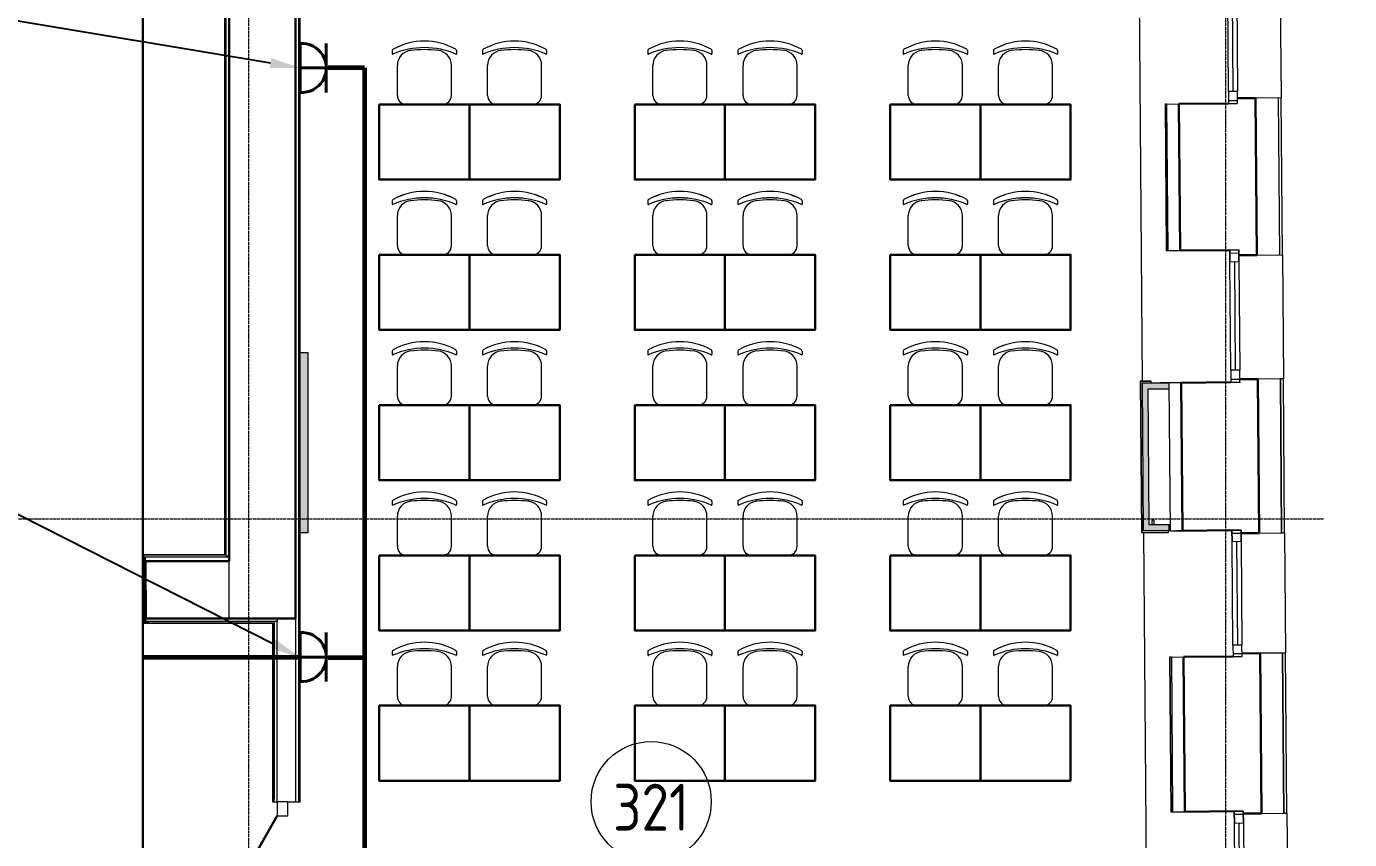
# Model space of a CAD drawing. Header units: millimetres. Extents: x -32 to 417638015, y -35 to 175284279.
# Drawn here: x 1084208 to 1093012, y 62578 to 67989 of the extents above; entities that cross this region are included whole.
import ezdxf
from ezdxf import colors
from ezdxf.entities.mleader import LeaderData, LeaderLine
from ezdxf.math import Vec2, Vec3

# ---------------------------------------------------------------- set-up
doc = ezdxf.new("R2010")
doc.units = ezdxf.units.MM
doc.linetypes.add('ADSK_Линия сетки', pattern=[25, 20, -2.5, 0, -2.5])
for name, color, linetype, lineweight in [('_ Окна', 7, 'Continuous', 9), ('_ЭМ_гофра', 5, 'Continuous', 60), ('_ЭМ_ТХобщее_слой', 7, 'Continuous', 30), ('Аннотация', 7, 'Continuous', 18), ('Двери', 7, 'Continuous', 9), ('Окна', 7, 'Continuous', 9), ('Оси', 253, 'Continuous', 9), ('Перекрытие', 7, 'Continuous', 18), ('Стены внутренние', 7, 'Continuous', 18), ('Стены наружные', 7, 'Continuous', 18), ('Стены несущие', 7, 'Continuous', 30), ('Стены отделка', 7, 'Continuous', 30), ('Стены перегородки', 7, 'Continuous', 30), ('Стены штриховка', 7, 'Continuous', 9), ('ТХ', 5, 'Continuous', 0), ('ШТРИХОВКА', 252, 'Continuous', 15), ('ЭМ', 5, 'Continuous', 40), ('ЭМ_Лоток 1_2', 162, 'Continuous', 30)]:
    doc.layers.add(name, color=color, linetype=linetype, lineweight=lineweight)
doc.layers.add('_ЭМ_Надписи', color=7, linetype='Continuous')
doc.layers.add('ЭОМ_Лотки рабочие', color=5, linetype='Continuous')
doc.layers.add('Линии', color=7, linetype='Continuous', lineweight=9, true_color=0x00a600)
doc.styles.add('GOST Common', font='GOST_Common.ttf', dxfattribs={"width": 0.9, "height": 350})
doc.styles.add('ЭОМ', font='isocpeur.ttf', dxfattribs={"width": 0.85, "height": 250})
doc.linetypes.add('Cable in the tray', pattern='A,5,[130,ltypeshp.shx,S=1,R=0,X=0,Y=0],1.5,[130,ltypeshp.shx,S=1.5,R=90,X=0,Y=-1],1,[130,ltypeshp.shx,S=1,R=0,X=0.5,Y=0],5', length=12.5)

# ---------------------------------------------------------------- blocks, each defined once
blk = doc.blocks.new('Стул ученич штабелир №5-7')
at = {"color": 0, "linetype": 'ByBlock', "lineweight": -2}
for p, q in [((-120.1, 0), (120.1, 0)), ((-120.1, 0), (120.1, 0)), ((-179.9, -60), (-179.9, -260.3)), ((-179.9, -60), (-179.9, -260.3)), ((180.1, -60), (180.1, -260.3)), ((180.1, -60), (180.1, -260.3)), ((-213.4, -359), (-213.4, -337.3)), ((-213.4, -359), (-213.4, -337.3)), ((213.6, -359), (213.6, -337.3)), ((213.6, -359), (213.6, -337.3))]:
    blk.add_line(p, q, dxfattribs=at)
for centre, radius, start, end in [((-119.9, -60), 60, 90, 180), ((-119.9, -60), 60, 90, 180), ((120.1, -60), 60, 0, 90), ((120.1, -60), 60, 0, 90), ((-79.9, -260.3), 100, 180, 264.25844), ((-79.9, -260.3), 100, 180, 264.25844), ((80.1, -260.3), 100, 275.74156, 0), ((80.1, -260.3), 100, 275.74156, 0), ((-210.4, -337.3), 3, 63.89783, 180), ((-210.4, -337.3), 3, 63.89783, 180), ((0.1, 142.3), 520.8, 246.31951, 293.68049), ((0.1, 142.3), 520.8, 246.31951, 293.68049), ((210.6, -337.3), 3, 0, 116.10217), ((210.6, -337.3), 3, 0, 116.10217), ((-203.4, -359), 10, 180, 238.06825), ((-203.4, -359), 10, 180, 238.06825), ((0.1, 9), 430.5, 240.99166, 299.00834), ((0.1, 9), 430.5, 240.99166, 299.00834), ((0.1, 435.5), 800.4, 263.24698, 276.75302), ((0.1, 435.5), 800.4, 263.24698, 276.75302), ((203.6, -359), 10, 301.93175, 0), ((203.6, -359), 10, 301.93175, 0)]:
    blk.add_arc(centre, radius, start, end, dxfattribs=at)
blk = doc.blocks.new('ТХ 3 этаж')
at = {"lineweight": 0}
h = blk.add_hatch(color=8, dxfattribs=at)
h.dxf.hatch_style = 1
h.paths.add_polyline_path([(56709.3, 14091.8), (56759.3, 14091.8), (56759.3, 12891.8), (56709.3, 12891.8)])
at = {"color": 8}
for points in [[(57236, 15741.8), (57836, 15741.8), (57836, 15241.8), (57236, 15241.8)], [(57836, 15741.8), (58436, 15741.8), (58436, 15241.8), (57836, 15241.8)], [(58936, 15741.8), (59536, 15741.8), (59536, 15241.8), (58936, 15241.8)], [(59536, 15741.8), (60136, 15741.8), (60136, 15241.8), (59536, 15241.8)], [(60636, 15741.8), (61236, 15741.8), (61236, 15241.8), (60636, 15241.8)], [(61236, 15741.8), (61836, 15741.8), (61836, 15241.8), (61236, 15241.8)], [(57236, 14741.8), (57836, 14741.8), (57836, 14241.8), (57236, 14241.8)], [(57836, 14741.8), (58436, 14741.8), (58436, 14241.8), (57836, 14241.8)], [(58936, 14741.8), (59536, 14741.8), (59536, 14241.8), (58936, 14241.8)], [(59536, 14741.8), (60136, 14741.8), (60136, 14241.8), (59536, 14241.8)], [(60636, 14741.8), (61236, 14741.8), (61236, 14241.8), (60636, 14241.8)], [(61236, 14741.8), (61836, 14741.8), (61836, 14241.8), (61236, 14241.8)], [(57236, 13741.8), (57836, 13741.8), (57836, 13241.8), (57236, 13241.8)], [(57836, 13741.8), (58436, 13741.8), (58436, 13241.8), (57836, 13241.8)], [(58936, 13741.8), (59536, 13741.8), (59536, 13241.8), (58936, 13241.8)], [(59536, 13741.8), (60136, 13741.8), (60136, 13241.8), (59536, 13241.8)], [(60636, 13741.8), (61236, 13741.8), (61236, 13241.8), (60636, 13241.8)], [(61236, 13741.8), (61836, 13741.8), (61836, 13241.8), (61236, 13241.8)], [(57236, 12741.8), (57836, 12741.8), (57836, 12241.8), (57236, 12241.8)], [(57836, 12741.8), (58436, 12741.8), (58436, 12241.8), (57836, 12241.8)], [(58936, 12741.8), (59536, 12741.8), (59536, 12241.8), (58936, 12241.8)], [(59536, 12741.8), (60136, 12741.8), (60136, 12241.8), (59536, 12241.8)], [(60636, 12741.8), (61236, 12741.8), (61236, 12241.8), (60636, 12241.8)], [(61236, 12741.8), (61836, 12741.8), (61836, 12241.8), (61236, 12241.8)], [(57236, 11741.8), (57836, 11741.8), (57836, 11241.8), (57236, 11241.8)], [(57836, 11741.8), (58436, 11741.8), (58436, 11241.8), (57836, 11241.8)], [(58936, 11741.8), (59536, 11741.8), (59536, 11241.8), (58936, 11241.8)], [(59536, 11741.8), (60136, 11741.8), (60136, 11241.8), (59536, 11241.8)], [(60636, 11741.8), (61236, 11741.8), (61236, 11241.8), (60636, 11241.8)], [(61236, 11741.8), (61836, 11741.8), (61836, 11241.8), (61236, 11241.8)]]:
    blk.add_lwpolyline(points, close=True, dxfattribs=at)
at = {"color": 8, "lineweight": 0}
blk.add_lwpolyline([(56709.3, 14091.8), (56759.3, 14091.8), (56759.3, 12891.8), (56709.3, 12891.8), (56709.3, 14091.8)], dxfattribs=at)
at = {"layer": 'ТХ', "color": 8, "lineweight": 0, "rotation": 180}
for p in [(57536, 15741.8), (58136, 15741.8), (59236, 15741.8), (59836, 15741.8), (60936, 15741.8), (61536, 15741.8), (57536, 14741.8), (58136, 14741.8), (59236, 14741.8), (59836, 14741.8), (60936, 14741.8), (61536, 14741.8), (57536, 13741.8), (58136, 13741.8), (59236, 13741.8), (59836, 13741.8), (60936, 13741.8), (61536, 13741.8), (57536, 12741.8), (58136, 12741.8), (59236, 12741.8), (59836, 12741.8), (60936, 12741.8), (61536, 12741.8), (57536, 11741.8), (58136, 11741.8), (59236, 11741.8), (59836, 11741.8), (60936, 11741.8), (61536, 11741.8)]:
    blk.add_blockref('Стул ученич штабелир №5-7', p, dxfattribs=at)
blk = doc.blocks.new('План 3 этажа')
at = {"layer": 'Стены внутренние'}
for points in [[(55308.815, 13023.257), (55348.749, 13023.902), (55340.789, 14008.087), (55300.788, 14008.087), (55308.771, 13023.257)], [(55348.431, 13968.087), (55480.556, 13968.087), (55480.556, 14008.087), (55340.789, 14008.087), (55341.113, 13968.087)], [(55357.384, 13023.257), (55480.556, 13023.902), (55480.556, 13063.257), (55348.431, 13063.257), (55348.754, 13023.257)]]:
    blk.add_hatch(color=8, dxfattribs=at).paths.add_polyline_path(points)
at = {"layer": '_ Окна', "color": 8}
for p, q in [((55899.303, 16667.048), (55905.126, 15947.072)), ((55875.612, 15886.831), (55935.61, 15887.316)), ((55883.821, 14871.861), (55943.819, 14872.347)), ((55914.305, 14812.106), (55920.128, 14092.13)), ((55890.615, 14031.889), (55950.613, 14032.374)), ((55898.904, 13006.922), (55958.902, 13007.408)), ((55929.356, 12951.167), (55934.92, 12263.189)), ((55905.374, 12206.949), (55965.372, 12207.434)), ((55914.028, 11136.984), (55974.026, 11137.469)), ((55944.512, 11077.228), (55947.424, 10717.24))]:
    blk.add_line(p, q, dxfattribs=at)
at = {"layer": '_ Окна', "color": 8, "lineweight": 18}
for p, q in [((55935.125, 15947.314), (55875.127, 15946.829)), ((55875.127, 15946.829), (55875.774, 15866.832)), ((55935.772, 15867.317), (55935.125, 15947.314)), ((55875.774, 15866.832), (55935.772, 15867.317)), ((55883.659, 14891.861), (55943.657, 14892.346)), ((55884.306, 14811.863), (55883.659, 14891.861)), ((55943.657, 14892.346), (55944.304, 14812.349)), ((55944.304, 14812.349), (55884.306, 14811.863)), ((55950.127, 14092.372), (55890.129, 14091.887)), ((55890.129, 14091.887), (55890.776, 14011.89)), ((55950.774, 14012.375), (55950.127, 14092.372)), ((55890.776, 14011.89), (55950.774, 14012.375)), ((55898.743, 13026.922), (55958.741, 13027.407)), ((55899.357, 12950.924), (55898.743, 13026.922)), ((55959.355, 12951.41), (55899.357, 12950.924)), ((55958.741, 13027.407), (55959.355, 12951.41)), ((55964.919, 12263.432), (55904.921, 12262.947)), ((55904.921, 12262.947), (55905.536, 12186.949)), ((55965.534, 12187.435), (55964.919, 12263.432)), ((55905.536, 12186.949), (55965.534, 12187.435)), ((55913.866, 11156.983), (55973.864, 11157.468)), ((55914.513, 11076.986), (55913.866, 11156.983)), ((55973.864, 11157.468), (55974.511, 11077.471)), ((55974.511, 11077.471), (55914.513, 11076.986))]:
    blk.add_line(p, q, dxfattribs=at)
at = {"layer": 'Двери', "color": 8}
for p, q in [((49616.439, 11220.838), (49546.439, 11220.838)), ((49546.439, 11220.838), (49546.439, 11125.838)), ((49616.439, 11125.838), (49616.439, 11220.838)), ((49546.439, 11125.838), (49616.439, 11125.838))]:
    blk.add_line(p, q, dxfattribs=at)
at = {"layer": 'Двери', "color": 8, "lineweight": 30}
blk.add_line((49546.439, 11125.838), (49398.939, 10870.361), dxfattribs=at)
at = {"layer": 'Линии', "color": 8}
blk.add_circle((52033.981, 11221.14), 400, dxfattribs=at)
at = {"layer": 'Окна', "color": 8}
for p, q in [((55875.127, 15946.829), (55869.304, 16666.806)), ((55929.302, 16667.291), (55935.125, 15947.314)), ((55875.127, 15946.829), (55875.774, 15866.832)), ((55935.772, 15867.317), (55935.125, 15947.314)), ((55875.774, 15866.832), (55935.772, 15867.317)), ((55943.657, 14892.346), (55883.659, 14891.861)), ((55883.659, 14891.861), (55884.306, 14811.863)), ((55944.304, 14812.349), (55943.657, 14892.346)), ((55890.129, 14091.887), (55884.306, 14811.863)), ((55944.304, 14812.349), (55950.127, 14092.372)), ((55890.129, 14091.887), (55890.776, 14011.89)), ((55950.774, 14012.375), (55950.127, 14092.372)), ((55890.776, 14011.89), (55950.774, 14012.375)), ((55958.741, 13027.407), (55898.743, 13026.922)), ((55898.743, 13026.922), (55899.357, 12950.924)), ((55904.921, 12262.947), (55899.357, 12950.924)), ((55959.355, 12951.41), (55958.741, 13027.407)), ((55959.355, 12951.41), (55964.919, 12263.432)), ((55904.921, 12262.947), (55905.536, 12186.949)), ((55965.534, 12187.435), (55964.919, 12263.432)), ((55905.536, 12186.949), (55965.534, 12187.435)), ((55973.864, 11157.468), (55913.866, 11156.983)), ((55913.866, 11156.983), (55914.513, 11076.986)), ((55974.511, 11077.471), (55973.864, 11157.468)), ((55917.425, 10716.997), (55914.513, 11076.986)), ((55974.511, 11077.471), (55977.423, 10717.483))]:
    blk.add_line(p, q, dxfattribs=at)
at = {"layer": 'Оси', "color": 8, "linetype": 'ADSK_Линия сетки'}
for p, q in [((49356.908, -3523.688), (49356.908, 43515.246)), ((55856.908, -3523.688), (55856.908, 43515.246)), ((-10051.774, 13103.902), (56512.196, 13103.902))]:
    blk.add_line(p, q, dxfattribs=at)
at = {"layer": 'Перекрытие', "color": 8}
for p, q in [((55278.764, 16731.194), (55300.691, 14020.087)), ((55465.788, 15863.516), (55545.785, 15864.163)), ((55308.849, 13011.369), (55338.498, 9345.407)), ((55488.73, 13026.808), (55480.556, 13026.808)), ((55488.754, 13023.902), (55480.556, 13023.902)), ((55898.767, 13023.901), (55525.324, 13023.902)), ((55495.549, 12183.633), (55575.547, 12184.28))]:
    blk.add_line(p, q, dxfattribs=at)
at = {"layer": 'Стены внутренние', "color": 8}
for p, q in [((55367.502, 13063.257), (55367.502, 13093.331)), ((55379.502, 13093.331), (55367.502, 13093.331)), ((55379.502, 13093.331), (55379.502, 13063.257))]:
    blk.add_line(p, q, dxfattribs=at)
at = {"layer": 'Стены наружные', "color": 8}
for p, q in [((56218.929, 16714.635), (56225.48, 15904.661)), ((56233.931, 14859.693), (56240.603, 14034.72)), ((56248.893, 13009.753), (56255.363, 12209.779)), ((56263.976, 11144.814), (56278.452, 9354.873))]:
    blk.add_line(p, q, dxfattribs=at)
at = {"layer": 'Стены несущие', "color": 8}
for p, q in [((49226.439, 18744.474), (49226.439, 12820.838)), ((49666.439, 12440.838), (49666.439, 18744.474)), ((55875.774, 15866.832), (55545.785, 15864.163)), ((55553.67, 14889.192), (55545.785, 15864.163)), ((56055.485, 15903.286), (55935.489, 15902.316)), ((55935.78, 15866.317), (55935.772, 15867.317)), ((56055.485, 15903.286), (56063.937, 14858.318)), ((55553.67, 14889.192), (55883.659, 14891.861)), ((55943.941, 14857.347), (56063.937, 14858.318)), ((55890.776, 14011.89), (55560.787, 14009.221)), ((55568.753, 13024.253), (55560.787, 14009.221)), ((56070.609, 14033.345), (55950.613, 14032.374)), ((55950.783, 14011.375), (55950.774, 14012.375)), ((56070.609, 14033.345), (56078.898, 13008.378)), ((55568.753, 13024.253), (55898.743, 13026.922)), ((55958.902, 13007.408), (56078.898, 13008.378)), ((49226.439, 12820.838), (48668.831, 12820.838)), ((48668.831, 12820.838), (48671.935, 12440.838)), ((48671.935, 12440.838), (49666.439, 12440.838)), ((55905.536, 12186.949), (55575.547, 12184.28)), ((55583.877, 11154.314), (55575.547, 12184.28)), ((56085.368, 12208.404), (55965.372, 12207.434)), ((55965.542, 12186.435), (55965.534, 12187.435)), ((56085.368, 12208.404), (56093.981, 11143.439)), ((55583.877, 11154.314), (55913.866, 11156.983)), ((55973.985, 11142.469), (56093.981, 11143.439))]:
    blk.add_line(p, q, dxfattribs=at)
at = {"layer": 'Стены отделка', "color": 8, "lineweight": 9}
for p, q in [((49226.439, 12856.202), (49226.439, 18744.474)), ((49194.439, 16901.052), (49194.439, 12862.838)), ((49698.439, 11220.838), (49698.439, 16783.338)), ((55465.788, 15863.516), (55453.788, 15863.419)), ((55453.788, 15863.419), (55461.673, 14888.448)), ((55465.788, 15863.516), (55465.796, 15862.516)), ((56225.48, 15904.661), (56055.485, 15903.286)), ((56233.931, 14859.693), (56225.48, 15904.661)), ((55461.673, 14888.448), (55553.67, 14889.192)), ((56063.937, 14858.318), (56233.931, 14859.693)), ((55288.707, 14018.087), (55296.833, 13013.257)), ((55360.693, 14020.087), (55290.69, 14020.087)), ((55300.788, 14008.087), (55308.753, 13023.257)), ((55300.788, 14008.087), (55480.794, 14008.087)), ((55360.79, 14008.087), (55360.693, 14020.087)), ((55560.787, 14009.221), (55420.556, 14008.087)), ((55480.556, 13968.087), (55480.556, 14008.087)), ((55488.756, 13023.606), (55480.79, 14008.574)), ((56220.604, 14034.558), (56070.609, 14033.345)), ((56240.603, 14034.72), (56220.604, 14034.558)), ((56220.604, 14034.558), (56220.612, 14033.558)), ((56248.893, 13009.753), (56240.603, 14034.72)), ((55348.431, 13063.257), (55341.113, 13968.087)), ((55341.113, 13968.087), (55480.556, 13968.087)), ((55480.556, 13063.257), (55348.431, 13063.257)), ((55480.556, 13023.257), (55480.556, 13063.257)), ((55298.85, 13011.257), (55476.855, 13011.257)), ((55480.556, 13023.257), (55308.753, 13023.257)), ((55476.855, 13011.257), (55476.758, 13023.257)), ((55488.756, 13023.606), (55568.753, 13024.253)), ((56078.898, 13008.378), (56228.893, 13009.591)), ((56228.893, 13009.591), (56248.893, 13009.753)), ((48656.504, 12860.838), (48660.179, 12410.838)), ((49194.439, 12862.838), (48658.487, 12862.838)), ((49206.439, 12850.838), (49206.439, 12862.838)), ((49206.439, 12856.202), (49226.439, 12856.202)), ((48668.586, 12850.838), (49226.439, 12850.838)), ((48672.103, 12420.225), (48668.586, 12850.838)), ((49547.017, 12420.838), (48672.098, 12420.838)), ((48672.103, 12420.225), (48692.102, 12420.388)), ((48692.102, 12420.388), (48692.099, 12420.838)), ((49526.439, 12410.838), (49526.439, 12420.838)), ((49547.017, 12420.838), (49547.017, 12440.838)), ((48662.196, 12408.838), (49514.439, 12408.838)), ((49514.439, 12408.838), (49514.439, 11220.838)), ((55495.549, 12183.633), (55483.55, 12183.536)), ((55483.55, 12183.536), (55491.88, 11153.57)), ((55495.549, 12183.633), (55495.557, 12182.633)), ((56235.363, 12209.618), (56085.368, 12208.404)), ((56255.363, 12209.779), (56235.363, 12209.618)), ((56235.363, 12209.618), (56235.372, 12208.618)), ((56263.976, 11144.814), (56255.363, 12209.779)), ((49514.439, 11220.838), (49546.439, 11220.838)), ((49526.439, 11220.838), (49526.439, 11240.838)), ((49666.439, 11220.838), (49698.439, 11220.838)), ((49686.439, 11240.838), (49686.439, 11220.838)), ((55491.88, 11153.57), (55583.877, 11154.314)), ((56093.981, 11143.439), (56243.977, 11144.652)), ((56243.977, 11144.652), (56263.976, 11144.814))]:
    blk.add_line(p, q, dxfattribs=at)
at = {"layer": 'Стены перегородки', "color": 8, "lineweight": 18}
for p, q in [((49546.439, 11220.838), (49546.439, 12440.838)), ((49666.439, 12440.838), (49666.439, 11220.838)), ((49616.439, 11220.838), (49666.439, 11220.838))]:
    blk.add_line(p, q, dxfattribs=at)
at = {"layer": 'Стены штриховка', "color": 8}
for p, q in [((49696.439, 11220.838), (49696.439, 17210.838)), ((49206.439, 12862.838), (49206.439, 16913.052)), ((49196.439, 16903.052), (49196.439, 12860.838)), ((49686.439, 16783.338), (49686.439, 11240.838)), ((55455.788, 15863.435), (55463.673, 14888.464)), ((55473.673, 14888.545), (55465.796, 15862.516)), ((56205.48, 15904.499), (56213.932, 14859.531)), ((55290.69, 14020.087), (55288.69, 14020.087)), ((55288.69, 14020.087), (55288.707, 14018.087)), ((55360.709, 14018.087), (55288.707, 14018.087)), ((55290.69, 14020.087), (55298.85, 13011.257)), ((56220.604, 14034.558), (56228.893, 13009.591)), ((56228.893, 13009.591), (56220.612, 14033.558)), ((55296.833, 13013.257), (55476.839, 13013.257)), ((55296.833, 13013.257), (55296.85, 13011.257)), ((55296.85, 13011.257), (55298.85, 13011.257)), ((48658.487, 12862.838), (48656.487, 12862.838)), ((48656.487, 12862.838), (48656.504, 12860.838)), ((49196.439, 12860.838), (48656.504, 12860.838)), ((48658.487, 12862.838), (48662.196, 12408.838)), ((49226.439, 12440.838), (49226.439, 12820.838)), ((48660.179, 12410.838), (49516.439, 12410.838)), ((48660.179, 12410.838), (48660.196, 12408.838)), ((48660.196, 12408.838), (48662.196, 12408.838)), ((49516.439, 12410.838), (49516.439, 11220.838)), ((49526.439, 12410.838), (49526.439, 11240.838)), ((55485.55, 12183.553), (55493.88, 11153.586)), ((55495.557, 12182.633), (55503.879, 11153.667)), ((56243.977, 11144.652), (56235.363, 12209.618)), ((56235.372, 12208.618), (56243.977, 11144.652))]:
    blk.add_line(p, q, dxfattribs=at)
at = {"layer": 'ЭОМ_Лотки рабочие'}
blk.add_blockref('ТХ 3 этаж', (-7010.895, 118.542), dxfattribs=at)
at = {"layer": 'Аннотация', "color": 8, "lineweight": 9, "insert": (52033.981, 11184.192), "char_height": 312.5, "width": 520.21112, "attachment_point": 5, "line_spacing_factor": 1.022766, "style": 'GOST Common'}
blk.add_mtext('321', dxfattribs=at)
blk = doc.blocks.new('_ЭМ_ТХ2_3 этаж_нов')
at = {"lineweight": 0}
h = blk.add_hatch(color=8, dxfattribs=at)
h.dxf.hatch_style = 1
h.paths.add_polyline_path([(55691.5, 14056.4), (55741.5, 14056.4), (55741.5, 12856.4), (55691.5, 12856.4)])
at = {"color": 8}
for points in [[(56218.2, 15706.4), (56818.2, 15706.4), (56818.2, 15206.4), (56218.2, 15206.4)], [(56818.2, 15706.4), (57418.2, 15706.4), (57418.2, 15206.4), (56818.2, 15206.4)], [(57918.2, 15706.4), (58518.2, 15706.4), (58518.2, 15206.4), (57918.2, 15206.4)], [(58518.2, 15706.4), (59118.2, 15706.4), (59118.2, 15206.4), (58518.2, 15206.4)], [(59618.2, 15706.4), (60218.2, 15706.4), (60218.2, 15206.4), (59618.2, 15206.4)], [(60218.2, 15706.4), (60818.2, 15706.4), (60818.2, 15206.4), (60218.2, 15206.4)], [(56218.2, 14706.4), (56818.2, 14706.4), (56818.2, 14206.4), (56218.2, 14206.4)], [(56818.2, 14706.4), (57418.2, 14706.4), (57418.2, 14206.4), (56818.2, 14206.4)], [(57918.2, 14706.4), (58518.2, 14706.4), (58518.2, 14206.4), (57918.2, 14206.4)], [(58518.2, 14706.4), (59118.2, 14706.4), (59118.2, 14206.4), (58518.2, 14206.4)], [(59618.2, 14706.4), (60218.2, 14706.4), (60218.2, 14206.4), (59618.2, 14206.4)], [(60218.2, 14706.4), (60818.2, 14706.4), (60818.2, 14206.4), (60218.2, 14206.4)], [(56218.2, 13706.4), (56818.2, 13706.4), (56818.2, 13206.4), (56218.2, 13206.4)], [(56818.2, 13706.4), (57418.2, 13706.4), (57418.2, 13206.4), (56818.2, 13206.4)], [(57918.2, 13706.4), (58518.2, 13706.4), (58518.2, 13206.4), (57918.2, 13206.4)], [(58518.2, 13706.4), (59118.2, 13706.4), (59118.2, 13206.4), (58518.2, 13206.4)], [(59618.2, 13706.4), (60218.2, 13706.4), (60218.2, 13206.4), (59618.2, 13206.4)], [(60218.2, 13706.4), (60818.2, 13706.4), (60818.2, 13206.4), (60218.2, 13206.4)], [(56218.2, 12706.4), (56818.2, 12706.4), (56818.2, 12206.4), (56218.2, 12206.4)], [(56818.2, 12706.4), (57418.2, 12706.4), (57418.2, 12206.4), (56818.2, 12206.4)], [(57918.2, 12706.4), (58518.2, 12706.4), (58518.2, 12206.4), (57918.2, 12206.4)], [(58518.2, 12706.4), (59118.2, 12706.4), (59118.2, 12206.4), (58518.2, 12206.4)], [(59618.2, 12706.4), (60218.2, 12706.4), (60218.2, 12206.4), (59618.2, 12206.4)], [(60218.2, 12706.4), (60818.2, 12706.4), (60818.2, 12206.4), (60218.2, 12206.4)], [(56218.2, 11706.4), (56818.2, 11706.4), (56818.2, 11206.4), (56218.2, 11206.4)], [(56818.2, 11706.4), (57418.2, 11706.4), (57418.2, 11206.4), (56818.2, 11206.4)], [(57918.2, 11706.4), (58518.2, 11706.4), (58518.2, 11206.4), (57918.2, 11206.4)], [(58518.2, 11706.4), (59118.2, 11706.4), (59118.2, 11206.4), (58518.2, 11206.4)], [(59618.2, 11706.4), (60218.2, 11706.4), (60218.2, 11206.4), (59618.2, 11206.4)], [(60218.2, 11706.4), (60818.2, 11706.4), (60818.2, 11206.4), (60218.2, 11206.4)]]:
    blk.add_lwpolyline(points, close=True, dxfattribs=at)
at = {"color": 8, "lineweight": 0}
blk.add_lwpolyline([(55691.5, 14056.4), (55741.5, 14056.4), (55741.5, 12856.4), (55691.5, 12856.4), (55691.5, 14056.4)], dxfattribs=at)
at = {"layer": 'ТХ', "color": 8, "lineweight": 0, "rotation": 180}
for p in [(56518.2, 15706.4), (57118.2, 15706.4), (58218.2, 15706.4), (58818.2, 15706.4), (59918.2, 15706.4), (60518.2, 15706.4), (56518.2, 14706.4), (57118.2, 14706.4), (58218.2, 14706.4), (58818.2, 14706.4), (59918.2, 14706.4), (60518.2, 14706.4), (56518.2, 13706.4), (57118.2, 13706.4), (58218.2, 13706.4), (58818.2, 13706.4), (59918.2, 13706.4), (60518.2, 13706.4), (56518.2, 12706.4), (57118.2, 12706.4), (58218.2, 12706.4), (58818.2, 12706.4), (59918.2, 12706.4), (60518.2, 12706.4), (56518.2, 11706.4), (57118.2, 11706.4), (58218.2, 11706.4), (58818.2, 11706.4), (59918.2, 11706.4), (60518.2, 11706.4)]:
    blk.add_blockref('Стул ученич штабелир №5-7', p, dxfattribs=at)
blk = doc.blocks.new('1м розетка IP20')
at = {"layer": 'ЭМ', "color": 5}
for p, q in [((-10.5, 162.7), (-10.5, -162.7)), ((163.1, 162.7), (163.1, -162.7)), ((-10.5, 0), (315.5, 0))]:
    blk.add_line(p, q, dxfattribs=at)
blk.add_arc((0, 0), 163.1, 266.31959, 93.68041, dxfattribs=at)

msp = doc.modelspace()

# ---------------------------------------------------------------- linework, layer by layer
at = {"layer": '_ЭМ_гофра', "linetype": 'ByBlock'}
for points in [[(1086457.8, 67712.7), (1086214.9, 67712.7)], [(1086457.8, 67712.7), (1086457.8, 61103.1), (1090888.6, 61091.2)], [(1086027.4, 63789.2), (1084982.2, 63789.2)], [(1086214.9, 63789.2), (1086457.8, 63789.2)]]:
    msp.add_lwpolyline(points, dxfattribs=at)
at = {"layer": 'ЭМ_Лоток 1_2', "linetype": 'Cable in the tray', "ltscale": 50}
msp.add_lwpolyline([(1084982.2, 61974.4), (1084982.2, 85153.7)], dxfattribs=at)

# ---------------------------------------------------------------- block references
at = {"layer": '_ЭМ_ТХобщее_слой', "lineweight": 50}
msp.add_blockref('_ЭМ_ТХ2_3 этаж_нов', (1030337.8, 51763.2), dxfattribs=at)
at = {"layer": 'ШТРИХОВКА'}
msp.add_blockref('План 3 этажа', (1036330.9, 51609.3), dxfattribs=at)
at = {"layer": 'ЭМ'}
for p in [(1086039.8, 67712.7), (1086039.8, 63792.8)]:
    msp.add_blockref('1м розетка IP20', p, dxfattribs=at)

# ---------------------------------------------------------------- leaders
at = {"layer": '_ЭМ_Надписи', "color": 7, "ltscale": 5}
ml = msp.add_multileader_mtext('Standard', dxfattribs=at)
ml.set_content('{\\fGOST Common|b0|i0|c204|p34;\\W0.9;\\C256;3ЩРС-2\\fISOCPEUR|b0|i0|c204|p34;\\W0.85; Гр.5 Резерв\\P\\fGOST Common|b0|i0|c0|p34;\\W0.9;h=\\fGOST Common|b0|i0|c204|p34;1\\fGOST Common|b0|i0|c0|p34;.\\fGOST Common|b0|i0|c204|p34;8м}', color=1, style='ЭОМ')
ml.set_leader_properties()
ml.build(insert=Vec2(0, 0))
ml.multileader.update_dxf_attribs({"text_left_attachment_type": 6, "text_right_attachment_type": 6, "dogleg_length": 0, "arrow_head_size": 200})
ctx = ml.context
ctx.base_point, ctx.char_height, ctx.arrow_head_size, ctx.landing_gap_size, ctx.plane_origin = Vec3(1079605.9, 68504.2), 250, 200, 0, Vec3(1059476.8, 83639.6)
ctx.left_attachment, ctx.right_attachment = 6, 6
notes = []
notes.append((ctx, [(1, (1, 1, 0), (1081257.2, 68504.2), (-1, 0), 0, [(0, [(1086029.4, 67712.7)], 0, [])])]))
ctx.mtext.insert, ctx.mtext.width, ctx.mtext.defined_height, ctx.mtext.flow_direction = Vec3(1079605.9, 68804.2), 2273.288, 545.6, 5
ml = msp.add_multileader_mtext('Standard', dxfattribs=at)
ml.set_content('{\\fGOST Common|b0|i0|c204|p34;\\W0.9;\\C256;3ЩРС-2\\fISOCPEUR|b0|i0|c204|p34;\\W0.85; Гр.5 Резерв\\P\\fGOST Common|b0|i0|c0|p34;\\W0.9;h=\\fGOST Common|b0|i0|c204|p34;1\\fGOST Common|b0|i0|c0|p34;.\\fGOST Common|b0|i0|c204|p34;8м}', color=1, style='ЭОМ')
ml.set_leader_properties()
ml.build(insert=Vec2(0, 0))
ml.multileader.update_dxf_attribs({"text_left_attachment_type": 6, "text_right_attachment_type": 6, "dogleg_length": 0, "arrow_head_size": 200})
ctx = ml.context
ctx.base_point, ctx.char_height, ctx.arrow_head_size, ctx.landing_gap_size, ctx.plane_origin = Vec3(1079718.3, 66150.2), 250, 200, 0, Vec3(1059476.8, 79716)
ctx.left_attachment, ctx.right_attachment = 6, 6
notes.append((ctx, [(1, (1, 1, 0), (1081369.5, 66150.2), (-1, 0), 0, [(0, [(1086029.4, 63789.2)], 0, [])])]))
ctx.mtext.insert, ctx.mtext.width, ctx.mtext.defined_height, ctx.mtext.flow_direction = Vec3(1079718.3, 66450.2), 2273.288, 545.6, 5
ml = msp.add_multileader_mtext('Standard', dxfattribs=at)
ml.set_content('{\\fGOST Common|b0|i0|c0|p34;\\W0.9;\\C256;3\\fGOST Common|b0|i0|c204|p34;ЩРС\\fGOST Common|b0|i0|c0|p34;-2\\fISOCPEUR|b0|i0|c204|p34;\\W0.85; Гр.5\\P\\W1;\\C0;Раб.место учителя, ноутбук}', color=1, style='ЭОМ')
ml.set_leader_properties()
ml.build(insert=Vec2(0, 0))
ml.multileader.update_dxf_attribs({"text_left_attachment_type": 6, "text_right_attachment_type": 6, "dogleg_length": 0, "arrow_head_size": 200})
ctx = ml.context
ctx.base_point, ctx.char_height, ctx.arrow_head_size, ctx.landing_gap_size, ctx.plane_origin = Vec3(1096693.2, 62961.8), 250, 200, 0, Vec3(1068683.5, 70679.3)
ctx.left_attachment, ctx.right_attachment = 6, 6
notes.append((ctx, [(0, (1, 1, 0), (1096693.2, 62961.8), (1, 0), 0, [(0, [(1091294.7, 62170.4)], 0, [])])]))
ctx.mtext.insert, ctx.mtext.width, ctx.mtext.defined_height, ctx.mtext.flow_direction = Vec3(1096693.2, 63286.8), 2854.388, 1761.5, 5
for ctx, leaders in notes:
    for number, flags, end, landing, length, lines in leaders:
        leader = LeaderData()
        leader.index, (leader.has_last_leader_line, leader.has_dogleg_vector, leader.attachment_direction) = number, flags
        leader.last_leader_point, leader.dogleg_vector, leader.dogleg_length = Vec3(end), Vec3(landing), length
        for number, points, colour, breaks in lines:
            line = LeaderLine()
            line.index, line.vertices, line.color, line.breaks = number, Vec3.list(points), colors.encode_raw_color(colour), breaks
            leader.lines.append(line)
        ctx.leaders.append(leader)

doc.saveas('drawing.dxf')
